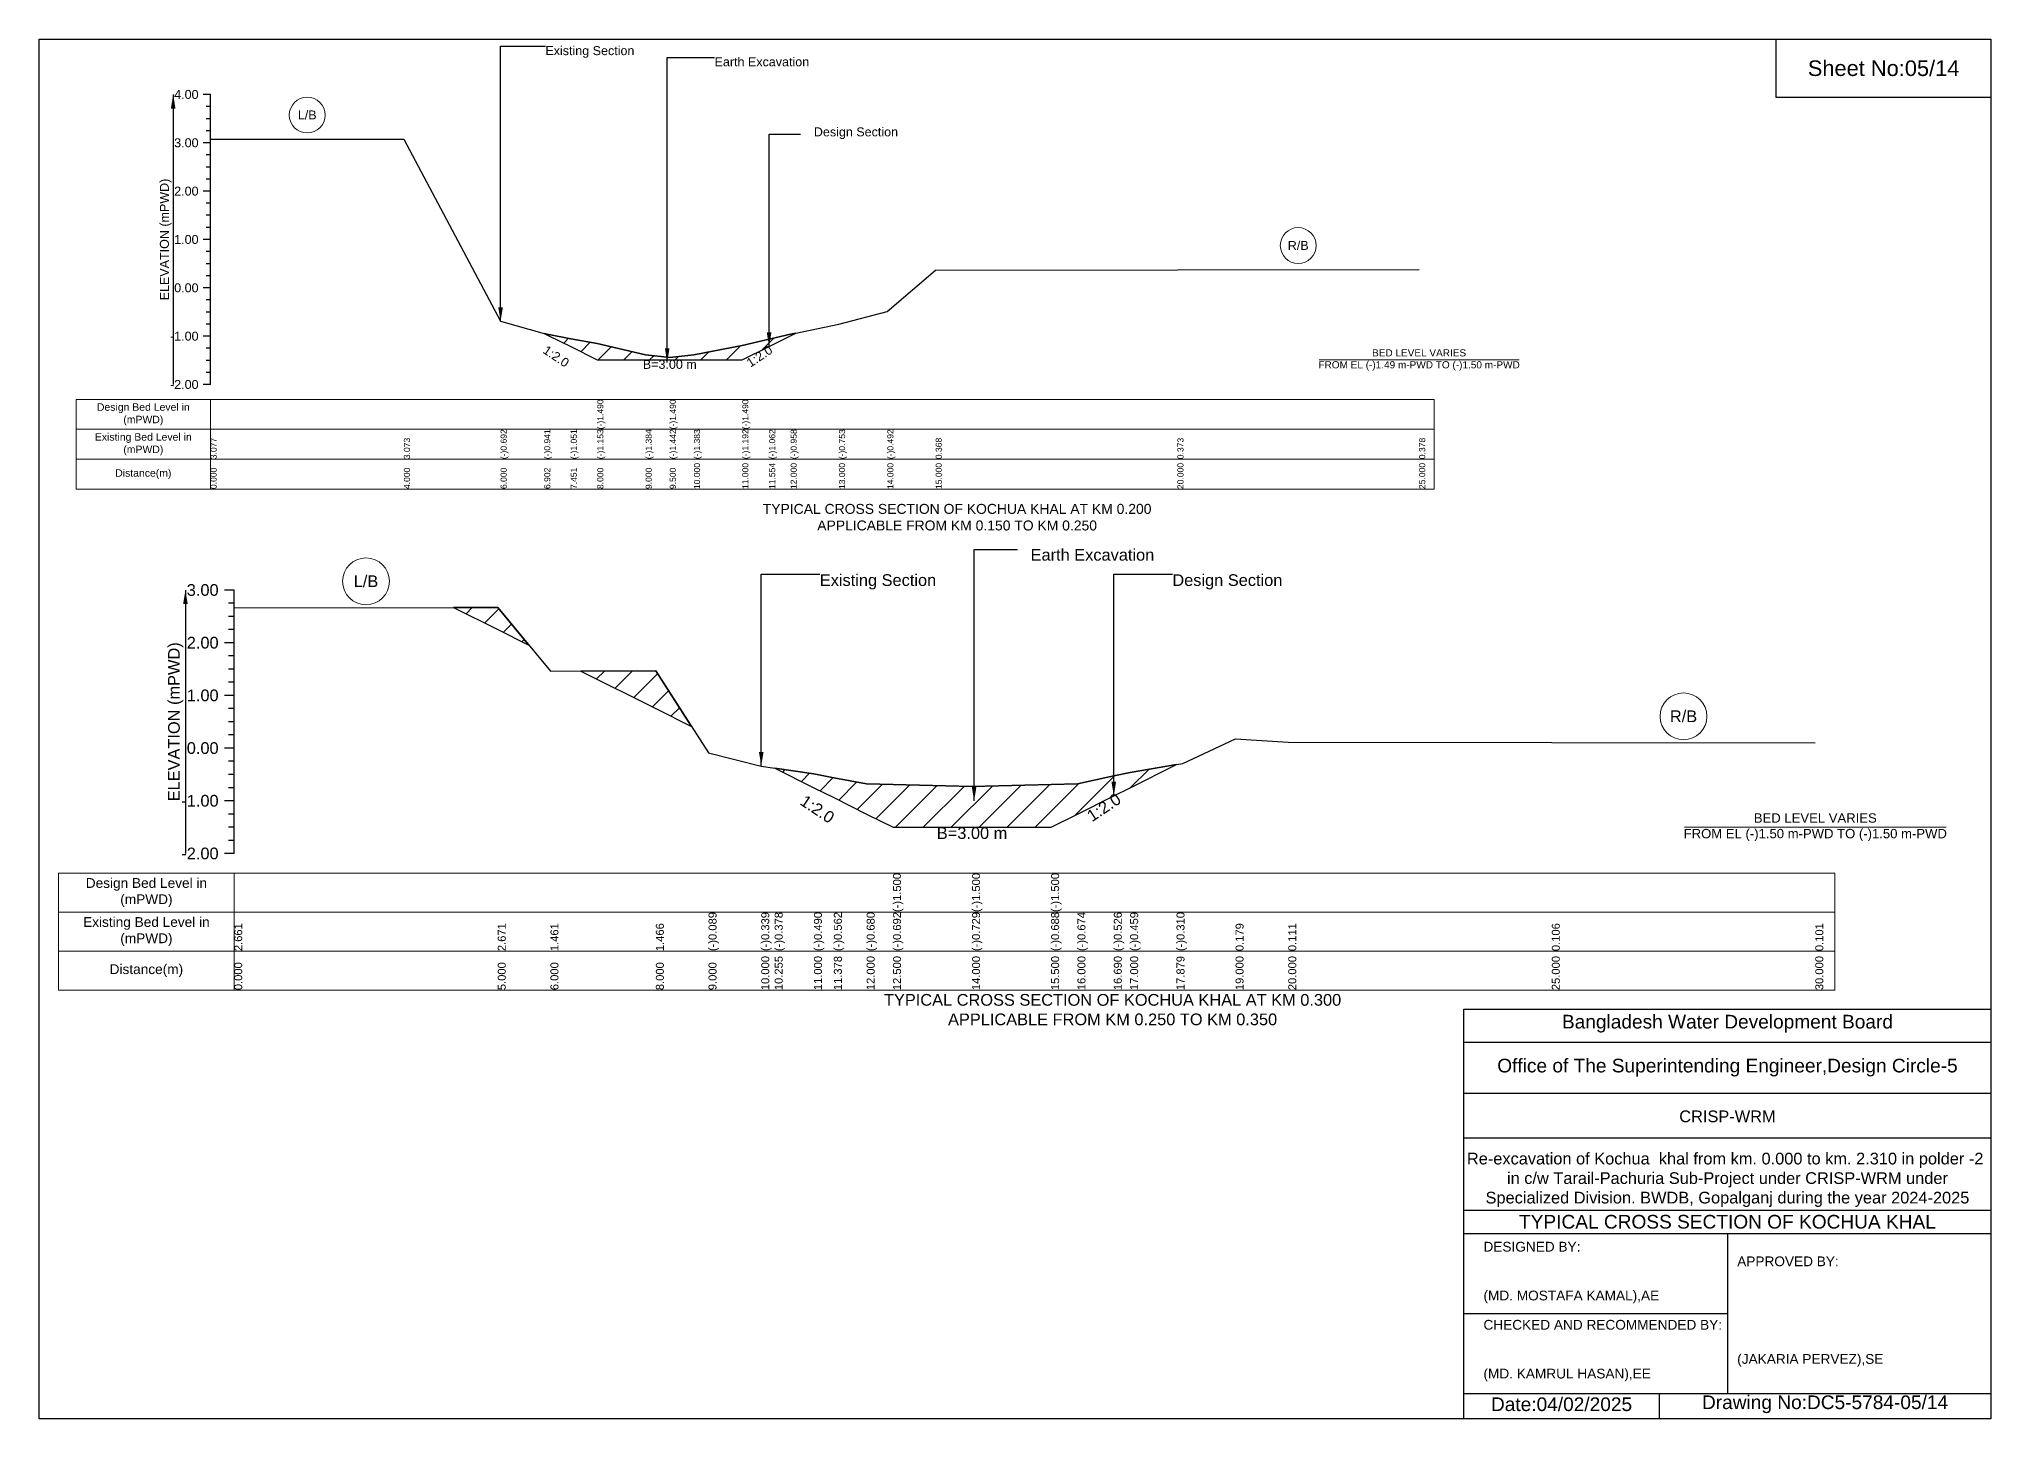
# Model space of a CAD drawing. Header units: inches. Extents: x 91000 to 258000, y -5743 to 6664.
# Drawn here: x 140000 to 148000, y -5656 to 0 of the extents above; entities that cross this region are included whole.
import ezdxf

# ---------------------------------------------------------------- set-up
doc = ezdxf.new("R2010")
doc.units = ezdxf.units.IN
doc.header["$LTSCALE"] = 7
doc.header["$MEASUREMENT"] = 0
for name, color, linetype, lineweight in [('Cross section Data Border', 7, 'Continuous', 9), ('Cross Section Labels', 7, 'Continuous', 9), ('Existing_Bed_Level for Xsection', 7, 'Continuous', 25)]:
    doc.layers.add(name, color=color, linetype=linetype, lineweight=lineweight)
doc.styles.get("Standard").update_dxf_attribs({"font": 'arial.ttf'})
doc.dimstyles.get("Standard").update_dxf_attribs({"dimtxt": 0.18, "dimasz": 0.18, "dimexe": 0.18, "dimexo": 0.0625, "dimgap": 0.09, "dimtad": 0, "dimtih": 1, "dimtoh": 1, "dimdec": 4, "dimzin": 0, "dimdsep": 46, "dimtxsty": 'Standard', "dimcen": 0.09, "dimadec": 0, "dimazin": 0, "dimtfac": 1, "dimtdec": 4, "dimtofl": 0, "dimtmove": 0, "dimatfit": 3, "dimfxl": 1, "dimtolj": 1, "dimtzin": 0, "dimarcsym": 0})

msp = doc.modelspace()

# ---------------------------------------------------------------- hatches: boundary and pattern name
at = {"layer": 'Existing_Bed_Level for Xsection'}
h = msp.add_hatch(dxfattribs=at)
h.set_pattern_fill('ANSI31', color=256, scale=594.405, style=0)
h.set_pattern_definition([(45, (32990.8, -390.62), (-52.538476, 52.538476), [])])
h.paths.add_polyline_path([(142070.3, -1206.3), (142089.7, -1216), (142179.1, -1260.7), (142287.9, -1315.1), (142486, -1315.1), (142585.1, -1315.1), (142684.1, -1315.1), (142882.3, -1315.1), (142992.1, -1260.2), (143080.4, -1216), (143101.9, -1205.3), (143080.4, -1209.7), (142992.1, -1230.3), (142882.3, -1256), (142684.1, -1293.9), (142585.1, -1305.6), (142486, -1294.1), (142287.9, -1248.3), (142179.1, -1228.2), (142089.7, -1211.6)])
h = msp.add_hatch(dxfattribs=at)
h.set_pattern_fill('ANSI31', color=256, scale=648, style=0)
h.paths.add_polyline_path([(141698.9, -2330), (141880, -2420.5), (142008.1, -2484.6), (141880, -2329.6)])
h = msp.add_hatch(dxfattribs=at)
h.set_pattern_fill('ANSI31', color=256, scale=648, style=0)
h.paths.add_polyline_path([(142220.2, -2590.6), (142528, -2744.5), (142674.6, -2817.8), (142528, -2589.9)])
h = msp.add_hatch(dxfattribs=at)
h.set_pattern_fill('ANSI31', color=256, scale=648, style=0)
h.paths.add_polyline_path([(143015.1, -2988.1), (143176, -3068.5), (143257.5, -3109.3), (143392, -3176.5), (143500, -3230.5), (143824, -3230.5), (144148, -3230.5), (144256, -3176.5), (144404.9, -3102.1), (144472, -3068.5), (144661.9, -2973.6), (144472, -3005.7), (144404.9, -3020.1), (144256, -3052.1), (144148, -3055.1), (143824, -3064), (143500, -3056.1), (143392, -3053.4), (143257.5, -3027.9), (143176, -3012.4)])

# ---------------------------------------------------------------- linework, layer by layer
for points in [[(140000, 0), (148000, 0), (148000, -5656), (140000, -5656)], [(147120, 0), (148000, 0), (148000, -240), (147120, -240)]]:
    msp.add_lwpolyline(points, close=True)
for points in [[(145840, -5656), (145840, -3976), (148000, -3976)], [(145840, -4112), (148000, -4112)], [(145840, -4320), (148000, -4320)], [(145840, -4504), (148000, -4504)], [(145840, -4800), (148000, -4800)], [(145840, -4896), (148000, -4896)], [(146920, -4896), (146920, -5552)], [(145840, -5224), (146920, -5224)], [(145840, -5552), (148000, -5552)], [(146640, -5552), (146640, -5656)]]:
    msp.add_lwpolyline(points)
at = {"layer": 'Cross section Data Border'}
for points in [[(140152, -1477.3), (145717.4, -1477.3), (145717.4, -1844.5), (140152, -1844.5)], [(140080, -3418.5), (147360, -3418.5), (147360, -3898.5), (140080, -3898.5)]]:
    msp.add_lwpolyline(points, close=True, dxfattribs=at)
for points in [[(140702.8, -1477.3), (140702.8, -1844.5)], [(140152, -1599.7), (145717.4, -1599.7)], [(140152, -1722.1), (145717.4, -1722.1)], [(140800, -3418.5), (140800, -3898.5)], [(140080, -3578.5), (147360, -3578.5)], [(140080, -3738.5), (147360, -3738.5)]]:
    msp.add_lwpolyline(points, dxfattribs=at)
at = {"layer": 'Cross Section Labels'}
for points in [[(145246.3, -1315.1), (146066.1, -1315.1)], [(146744.2, -3230.5), (147815.8, -3230.5)]]:
    msp.add_lwpolyline(points, dxfattribs=at)
for centre, radius in [((141099.1, -311.5), 73.4), ((145160.8, -846.4), 73.4), ((141340, -2222.7), 96), ((146740, -2776.2), 96)]:
    msp.add_circle(centre, radius, dxfattribs=at)
at = {"layer": 'Existing_Bed_Level for Xsection'}
for points in [[(140702.8, -227.3), (140672.2, -227.3)], [(140702.8, -1416.1), (140702.8, -1218), (140702.8, -1019.9), (140702.8, -821.7), (140702.8, -623.6), (140702.8, -425.4), (140702.8, -227.3)], [(140702.8, -276.8), (140684.4, -276.8)], [(140702.8, -326.4), (140684.4, -326.4)], [(140702.8, -375.9), (140684.4, -375.9)], [(140702.8, -425.4), (140672.2, -425.4)], [(140702.8, -475), (140684.4, -475)], [(140702.8, -410.2), (141495.3, -411), (141891.6, -1157), (142070.3, -1206.3), (142089.7, -1211.6), (142179.1, -1228.2), (142287.9, -1248.3), (142287.9, -1248.3), (142486, -1294.1), (142585.1, -1305.6), (142585.1, -1305.6), (142684.1, -1293.9), (142882.3, -1256), (142882.3, -1256), (142992.1, -1230.3), (143080.4, -1209.7), (143101.9, -1205.3), (143278.6, -1169), (143476.7, -1117.3), (143674.8, -946.9), (144665.5, -945.9), (145656.2, -945)], [(140702.8, -524.5), (140684.4, -524.5)], [(140702.8, -623.6), (140672.2, -623.6)], [(140702.8, -574), (140684.4, -574)], [(140702.8, -673.1), (140684.4, -673.1)], [(140702.8, -722.6), (140684.4, -722.6)], [(140702.8, -772.2), (140684.4, -772.2)], [(140702.8, -821.7), (140672.2, -821.7)], [(140702.8, -871.3), (140684.4, -871.3)], [(140702.8, -920.8), (140684.4, -920.8)], [(140702.8, -1019.9), (140672.2, -1019.9)], [(140702.8, -970.3), (140684.4, -970.3)], [(140702.8, -1069.4), (140684.4, -1069.4)], [(140702.8, -1118.9), (140684.4, -1118.9)], [(140702.8, -1168.5), (140684.4, -1168.5)], [(140702.8, -1218), (140672.2, -1218)], [(140702.8, -1267.5), (140684.4, -1267.5)], [(140702.8, -1317.1), (140684.4, -1317.1)], [(140702.8, -1416.1), (140672.2, -1416.1)], [(140702.8, -1366.6), (140684.4, -1366.6)], [(140800, -2258.5), (140760, -2258.5)], [(140800, -2312.5), (140776, -2312.5)], [(140800, -3338.5), (140800, -3122.5), (140800, -2906.5), (140800, -2690.5), (140800, -2474.5), (140800, -2258.5)], [(140800, -2366.5), (140776, -2366.5)], [(140800, -2331.8), (141880, -2329.6), (142096, -2591), (142528, -2589.9), (142744, -2925.8), (142960, -2979.8), (143015.1, -2988.1), (143176, -3012.4), (143257.5, -3027.9), (143392, -3053.4), (143500, -3056.1), (143500, -3056.1), (143824, -3064), (143824, -3064), (144148, -3055.1), (144148, -3055.1), (144256, -3052.1), (144404.9, -3020.1), (144472, -3005.7), (144661.9, -2973.6), (144688, -2969.2), (144904, -2867.9), (145120, -2882.6), (146200, -2883.6), (147280, -2884.7)], [(140800, -2474.5), (140760, -2474.5)], [(140800, -2420.5), (140776, -2420.5)], [(140800, -2528.5), (140776, -2528.5)], [(140800, -2582.5), (140776, -2582.5)], [(140800, -2636.5), (140776, -2636.5)], [(140800, -2690.5), (140760, -2690.5)], [(140800, -2744.5), (140776, -2744.5)], [(140800, -2798.5), (140776, -2798.5)], [(140800, -2852.5), (140776, -2852.5)], [(140800, -2906.5), (140760, -2906.5)], [(140800, -2960.5), (140776, -2960.5)], [(140800, -3014.5), (140776, -3014.5)], [(140800, -3068.5), (140776, -3068.5)], [(140800, -3122.5), (140760, -3122.5)], [(140800, -3176.5), (140776, -3176.5)], [(140800, -3230.5), (140776, -3230.5)], [(140800, -3338.5), (140760, -3338.5)], [(140800, -3284.5), (140776, -3284.5)]]:
    msp.add_lwpolyline(points, dxfattribs=at)
for points in [[(142070.3, -1206.3), (142070.3, -1206.3), (142089.7, -1216), (142179.1, -1260.7), (142287.9, -1315.1), (142287.9, -1315.1), (142486, -1315.1), (142585.1, -1315.1), (142585.1, -1315.1), (142684.1, -1315.1), (142882.3, -1315.1), (142882.3, -1315.1), (142992.1, -1260.2), (143080.4, -1216), (143101.9, -1205.3), (143101.9, -1205.3), (143101.9, -1205.3), (143080.4, -1209.7), (142992.1, -1230.3), (142882.3, -1256), (142882.3, -1256), (142684.1, -1293.9), (142585.1, -1305.6), (142585.1, -1305.6), (142486, -1294.1), (142287.9, -1248.3), (142287.9, -1248.3), (142179.1, -1228.2), (142089.7, -1211.6), (142070.3, -1206.3)], [(141698.9, -2330), (141880, -2420.5), (142008.1, -2484.6), (141880, -2329.6)], [(142220.2, -2590.6), (142528, -2744.5), (142674.6, -2817.8), (142528, -2589.9)], [(143015.1, -2988.1), (143176, -3068.5), (143257.5, -3109.3), (143392, -3176.5), (143500, -3230.5), (143500, -3230.5), (143824, -3230.5), (143824, -3230.5), (144148, -3230.5), (144148, -3230.5), (144256, -3176.5), (144404.9, -3102.1), (144472, -3068.5), (144661.9, -2973.6), (144661.9, -2973.6), (144661.9, -2973.6), (144472, -3005.7), (144404.9, -3020.1), (144256, -3052.1), (144148, -3055.1), (144148, -3055.1), (143824, -3064), (143824, -3064), (143500, -3056.1), (143500, -3056.1), (143392, -3053.4), (143257.5, -3027.9), (143176, -3012.4)]]:
    msp.add_lwpolyline(points, close=True, dxfattribs=at)

# ---------------------------------------------------------------- texts
at = {"attachment_point": 5}
for s, insert, char_height in [('Sheet No:05/14', (147560, -120), 64), ('Bangladesh Water Development Board', (146920, -4036), 56), ('Office of The Superintending Engineer,Design Circle-5', (146920, -4216), 56)]:
    msp.add_mtext(s, dxfattribs=dict(at, insert=insert, char_height=char_height))
for s, insert, char_height, width, attachment_point in [('CRISP-WRM', (146920, -4416), 48, 2240, 5), ('Re-excavation of Kochua  khal from km. 0.000 to km. 2.310 in polder -2  in c/w Tarail-Pachuria Sub-Project under CRISP-WRM under Specialized Division. BWDB, Gopalganj during the year 2024-2025', (146920, -4676), 48, 2160, 5), ('TYPICAL CROSS SECTION OF KOCHUA KHAL', (146920, -4848), 56, 2240, 5), ('DESIGNED BY:^J^J^J(MD. MOSTAFA KAMAL),AE', (145920, -5056), 40, 1120, 4), ('APPROVED BY:^J^J^J^J^J^J(JAKARIA PERVEZ),SE', (146960, -5216), 40, 1120, 4), ('CHECKED AND RECOMMENDED BY:^J^J^J(MD. KAMRUL HASAN),EE', (145920, -5376), 40, 1120, 4), ('Date:04/02/2025', (146240, -5596), 56, 1120, 5), ('Drawing No:DC5-5784-05/14', (147320, -5596), 56, 1760, 5)]:
    msp.add_mtext(s, dxfattribs=dict(insert=insert, char_height=char_height, width=width, attachment_point=attachment_point))
at = {"layer": 'Cross section Data Border', "attachment_point": 5}
for s, insert, char_height, width in [('Design Bed Level in (mPWD)', (140427.4, -1538.5), 30.6, 489.6), ('Existing Bed Level in (mPWD)', (140427.4, -1660.9), 30.6, 489.6), ('Distance(m)', (140427.4, -1783.3), 30.6, 489.6), ('Design Bed Level in (mPWD)', (140440, -3498.5), 40, 640), ('Existing Bed Level in (mPWD)', (140440, -3658.5), 40, 640), ('Distance(m)', (140440, -3818.5), 40, 640)]:
    msp.add_mtext(s, dxfattribs=dict(at, insert=insert, char_height=char_height, width=width))
at = {"layer": 'Cross Section Labels'}
for s, insert, char_height, attachment_point in [('Existing Section', (142075.2, -29.2), 36.72, 1), ('Earth Excavation', (142768.7, -75), 36.72, 1), ('L/B', (141099.1, -311.5), 36.72, 5), ('Design Section', (143175.7, -362.2), 36.72, 1), ('R/B', (145160.8, -846.4), 36.72, 5), ('BED LEVEL VARIES ^JFROM EL (-)1.49 m-PWD TO (-)1.50 m-PWD', (145656.2, -1315.1), 29.376, 5), ('B=3.00 m', (142585.1, -1315.1), 36.72, 2), ('TYPICAL CROSS SECTION OF KOCHUA KHAL AT KM 0.200^JAPPLICABLE FROM KM 0.150 TO KM 0.250', (143762.8, -1960.1), 40.8, 5), ('Earth Excavation', (144064, -2090), 48, 1), ('L/B', (141340, -2222.7), 48, 5), ('Existing Section', (143200, -2193.7), 48, 1), ('Design Section', (144644.9, -2193.7), 48, 1), ('R/B', (146740, -2776.2), 48, 5), ('BED LEVEL VARIES ^JFROM EL (-)1.50 m-PWD TO (-)1.50 m-PWD', (147280, -3230.5), 38.4, 5), ('B=3.00 m', (143824, -3230.5), 48, 2), ('TYPICAL CROSS SECTION OF KOCHUA KHAL AT KM 0.300^JAPPLICABLE FROM KM 0.250 TO KM 0.350', (144400, -3978.5), 48, 5)]:
    msp.add_mtext(s, dxfattribs=dict(at, insert=insert, char_height=char_height, attachment_point=attachment_point))
at = {"layer": 'Cross Section Labels', "attachment_point": 2}
for insert, char_height, rotation in [((142129.5, -1285.4), 36.72, 326.30993), ((142942.6, -1284.9), 36.72, 33.69007), ((143203.5, -3136.3), 48, 326.30993), ((144350.9, -3129.1), 48, 33.69007)]:
    msp.add_mtext('1:2.0', dxfattribs=dict(at, insert=insert, char_height=char_height, rotation=rotation))
at = {"layer": 'Existing_Bed_Level for Xsection', "attachment_point": 6}
for s, insert, char_height in [('4.00', (140653.8, -227.3), 36.72), ('3.00', (140653.8, -425.4), 36.72), ('2.00', (140653.8, -623.6), 36.72), ('1.00', (140653.8, -821.7), 36.72), ('0.00', (140653.8, -1019.9), 36.72), ('-1.00', (140653.8, -1218), 36.72), ('-2.00', (140653.8, -1416.1), 36.72), ('3.00', (140736, -2258.5), 48), ('2.00', (140736, -2474.5), 48), ('1.00', (140736, -2690.5), 48), ('0.00', (140736, -2906.5), 48), ('-1.00', (140736, -3122.5), 48), ('-2.00', (140736, -3338.5), 48)]:
    msp.add_mtext(s, dxfattribs=dict(at, insert=insert, char_height=char_height))
at = {"layer": 'Existing_Bed_Level for Xsection', "rotation": 90}
for s, insert, char_height, attachment_point in [('ELEVATION (mPWD)', (140519.2, -821.7), 36.72, 5), ('(-)1.490', (142287.9, -1599.7), 25.09, 1), ('(-)1.490', (142585.1, -1599.7), 25.09, 1), ('(-)1.490', (142882.3, -1599.7), 25.09, 1), ('3.077', (140702.8, -1722.1), 25.09, 1), ('3.073', (141495.3, -1722.1), 25.09, 1), ('(-)0.692', (141891.6, -1722.1), 25.09, 1), ('(-)0.941', (142070.3, -1722.1), 25.09, 1), ('(-)1.051', (142179.1, -1722.1), 25.09, 1), ('(-)1.153', (142287.9, -1722.1), 25.09, 1), ('(-)1.384', (142486, -1722.1), 25.09, 1), ('(-)1.442', (142585.1, -1722.1), 25.09, 1), ('(-)1.383', (142684.1, -1722.1), 25.09, 1), ('(-)1.192', (142882.3, -1722.1), 25.09, 1), ('(-)1.062', (142992.1, -1722.1), 25.09, 1), ('(-)0.958', (143080.4, -1722.1), 25.09, 1), ('(-)0.753', (143278.6, -1722.1), 25.09, 1), ('(-)0.492', (143476.7, -1722.1), 25.09, 1), ('0.368', (143674.8, -1722.1), 25.09, 1), ('0.373', (144665.5, -1722.1), 25.09, 1), ('0.378', (145656.2, -1722.1), 25.09, 1), ('0.000', (140702.8, -1844.5), 25.09, 1), ('4.000', (141495.3, -1844.5), 25.09, 1), ('6.000', (141891.6, -1844.5), 25.09, 1), ('6.902', (142070.3, -1844.5), 25.09, 1), ('7.451', (142179.1, -1844.5), 25.09, 1), ('8.000', (142287.9, -1844.5), 25.09, 1), ('9.000', (142486, -1844.5), 25.09, 1), ('9.500', (142585.1, -1844.5), 25.09, 1), ('10.000', (142684.1, -1844.5), 25.09, 1), ('11.000', (142882.3, -1844.5), 25.09, 1), ('11.554', (142992.1, -1844.5), 25.09, 1), ('12.000', (143080.4, -1844.5), 25.09, 1), ('13.000', (143278.6, -1844.5), 25.09, 1), ('14.000', (143476.7, -1844.5), 25.09, 1), ('15.000', (143674.8, -1844.5), 25.09, 1), ('20.000', (144665.5, -1844.5), 25.09, 1), ('25.000', (145656.2, -1844.5), 25.09, 1), ('ELEVATION (mPWD)', (140560, -2798.5), 48, 5), ('(-)1.500', (143500, -3578.5), 32.8, 1), ('(-)1.500', (143824, -3578.5), 32.8, 1), ('(-)1.500', (144148, -3578.5), 32.8, 1), ('(-)0.089', (142744, -3738.5), 32.8, 1), ('(-)0.339', (142960, -3738.5), 32.8, 1), ('(-)0.378', (143015.1, -3738.5), 32.8, 1), ('(-)0.490', (143176, -3738.5), 32.8, 1), ('(-)0.562', (143257.5, -3738.5), 32.8, 1), ('(-)0.680', (143392, -3738.5), 32.8, 1), ('(-)0.692', (143500, -3738.5), 32.8, 1), ('(-)0.729', (143824, -3738.5), 32.8, 1), ('(-)0.688', (144148, -3738.5), 32.8, 1), ('(-)0.674', (144256, -3738.5), 32.8, 1), ('(-)0.526', (144404.9, -3738.5), 32.8, 1), ('(-)0.459', (144472, -3738.5), 32.8, 1), ('(-)0.310', (144661.9, -3738.5), 32.8, 1), ('2.661', (140800, -3738.5), 32.8, 1), ('2.671', (141880, -3738.5), 32.8, 1), ('1.461', (142096, -3738.5), 32.8, 1), ('1.466', (142528, -3738.5), 32.8, 1), ('0.179', (144904, -3738.5), 32.8, 1), ('0.111', (145120, -3738.5), 32.8, 1), ('0.106', (146200, -3738.5), 32.8, 1), ('0.101', (147280, -3738.5), 32.8, 1), ('0.000', (140800, -3898.5), 32.8, 1), ('5.000', (141880, -3898.5), 32.8, 1), ('6.000', (142096, -3898.5), 32.8, 1), ('8.000', (142528, -3898.5), 32.8, 1), ('9.000', (142744, -3898.5), 32.8, 1), ('10.000', (142960, -3898.5), 32.8, 1), ('10.255', (143015.1, -3898.5), 32.8, 1), ('11.000', (143176, -3898.5), 32.8, 1), ('11.378', (143257.5, -3898.5), 32.8, 1), ('12.000', (143392, -3898.5), 32.8, 1), ('12.500', (143500, -3898.5), 32.8, 1), ('14.000', (143824, -3898.5), 32.8, 1), ('15.500', (144148, -3898.5), 32.8, 1), ('16.000', (144256, -3898.5), 32.8, 1), ('16.690', (144404.9, -3898.5), 32.8, 1), ('17.000', (144472, -3898.5), 32.8, 1), ('17.879', (144661.9, -3898.5), 32.8, 1), ('19.000', (144904, -3898.5), 32.8, 1), ('20.000', (145120, -3898.5), 32.8, 1), ('25.000', (146200, -3898.5), 32.8, 1), ('30.000', (147280, -3898.5), 32.8, 1)]:
    msp.add_mtext(s, dxfattribs=dict(at, insert=insert, char_height=char_height, attachment_point=attachment_point))

# ---------------------------------------------------------------- leaders
at = {"layer": 'Cross Section Labels', "annotation_type": 0, "has_hookline": 1, "hookline_direction": 0}
for points, text_width in [([(141891.6, -1157), (141891.6, -29.2), (142075.1, -29.2)], 357.4), ([(142574.5, -1325.4), (142574.5, -75), (142768.6, -75)], 380.2), ([(142992.1, -1260.2), (142992.1, -390.1), (143120.7, -390.1)], 337.5), ([(143832.5, -3122.6), (143832.5, -2092.7), (144009.8, -2092.7)], 497), ([(142960, -2979.8), (142960, -2193.7), (143199.9, -2193.7)], 467.2), ([(144404.9, -3102.1), (144404.9, -2193.7), (144644.9, -2193.7)], 441.2)]:
    msp.add_leader(points, dimstyle='Standard', override={"dimasz": 57.6}, dxfattribs=dict(at, text_width=text_width))
at = {"layer": 'Existing_Bed_Level for Xsection'}
for points in [[(140549.8, -227.3), (140549.8, -1416.1)], [(140600, -2258.5), (140600, -3338.5)]]:
    msp.add_leader(points, dimstyle='Standard', override={"dimasz": 57.6}, dxfattribs=at)

doc.saveas('drawing.dxf')
